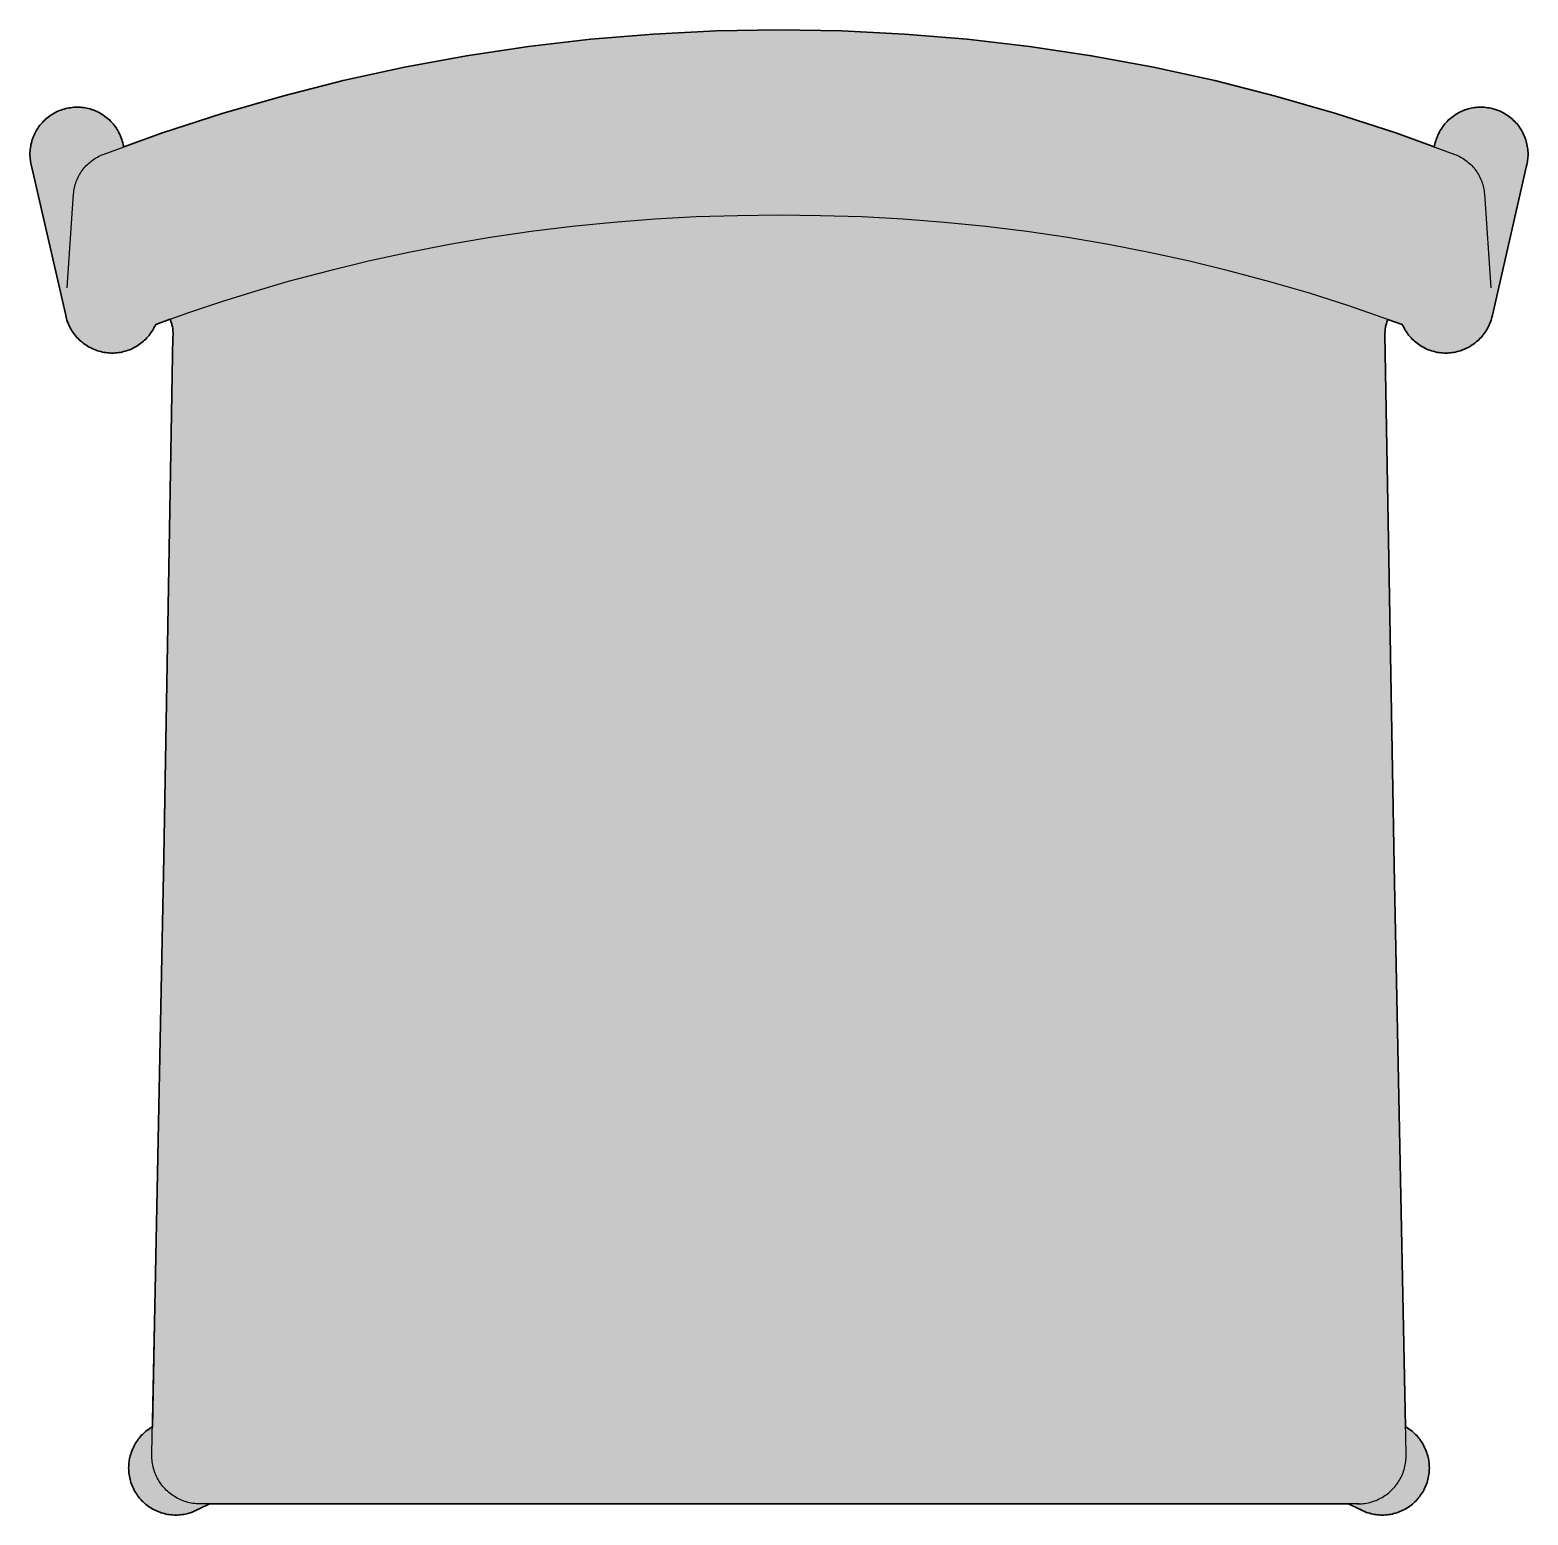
# Model space of a CAD drawing. Header units: millimetres. Extents: x 0 to 1796, y -893 to 789.
# Drawn here: x 168.5 to 645.5, y -893.4 to -420.4 of the extents above; entities that cross this region are included whole.
import ezdxf

# ---------------------------------------------------------------- set-up
doc = ezdxf.new("R2010")
doc.units = ezdxf.units.MM
doc.layers.add('Blocks', color=7, linetype='Continuous')
doc.layers.add('Blocks$Fill', color=7, linetype='Continuous', true_color=0xffffff)
doc.layers.add('Blocks$Inner', color=7, linetype='Continuous', lineweight=25, true_color=0x007f00)
doc.layers.add('Blocks$Outline', color=7, linetype='Continuous', lineweight=35, true_color=0xff3f3f)

# ---------------------------------------------------------------- blocks, each defined once
blk = doc.blocks.new('Type Chair Top')
at = {"layer": 'Blocks$Fill'}
blk.add_hatch(color=256, dxfattribs=at).paths.add_polyline_path([(1.99, 171.17), (-2.59, 169.54), (-2.8, 169.07), (-3.03, 168.61), (-3.27, 168.15), (-3.53, 167.71), (-3.81, 167.27), (-4.09, 166.85), (-4.4, 166.43), (-4.71, 166.02), (-5.05, 165.63), (-5.39, 165.25), (-5.75, 164.87), (-6.11, 164.52), (-6.5, 164.17), (-6.89, 163.84), (-7.29, 163.52), (-7.71, 163.21), (-8.13, 162.92), (-8.57, 162.64), (-9.01, 162.38), (-9.46, 162.13), (-9.92, 161.9), (-10.39, 161.69), (-10.86, 161.49), (-11.35, 161.31), (-11.83, 161.14), (-12.33, 160.99), (-12.82, 160.86), (-13.33, 160.74), (-13.83, 160.64), (-14.34, 160.56), (-14.85, 160.5), (-15.36, 160.45), (-15.88, 160.42), (-16.39, 160.41), (-16.92, 160.42), (-17.45, 160.45), (-17.98, 160.49), (-18.5, 160.56), (-19.02, 160.64), (-19.54, 160.74), (-20.06, 160.86), (-20.57, 161), (-21.07, 161.15), (-21.57, 161.32), (-22.07, 161.51), (-22.55, 161.71), (-23.03, 161.94), (-23.5, 162.18), (-23.97, 162.43), (-24.42, 162.7), (-24.86, 162.99), (-25.3, 163.29), (-25.72, 163.61), (-26.13, 163.94), (-26.53, 164.29), (-26.92, 164.64), (-27.29, 165.02), (-27.66, 165.4), (-28, 165.8), (-28.34, 166.21), (-28.66, 166.63), (-28.96, 167.06), (-29.25, 167.5), (-29.53, 167.96), (-29.78, 168.42), (-30.03, 168.89), (-30.25, 169.36), (-30.46, 169.85), (-30.65, 170.34), (-30.83, 170.84), (-30.98, 171.35), (-31.12, 171.86), (-31.24, 172.37), (-41.99, 219.49), (-42.12, 219.95), (-42.24, 220.41), (-42.34, 220.88), (-42.42, 221.35), (-42.49, 221.82), (-42.55, 222.3), (-42.58, 222.78), (-42.61, 223.25), (-42.62, 223.73), (-42.62, 223.73), (-42.61, 224.26), (-42.58, 224.78), (-42.53, 225.3), (-42.47, 225.82), (-42.39, 226.34), (-42.29, 226.85), (-42.17, 227.36), (-42.03, 227.86), (-41.88, 228.36), (-41.71, 228.86), (-41.52, 229.35), (-41.31, 229.83), (-41.09, 230.3), (-40.85, 230.77), (-40.6, 231.23), (-40.33, 231.67), (-40.05, 232.11), (-39.75, 232.54), (-39.43, 232.96), (-39.1, 233.37), (-38.76, 233.76), (-38.4, 234.14), (-38.03, 234.51), (-37.65, 234.87), (-37.25, 235.21), (-36.85, 235.54), (-36.43, 235.86), (-36, 236.16), (-35.56, 236.44), (-35.11, 236.71), (-34.65, 236.96), (-34.19, 237.2), (-33.71, 237.42), (-33.23, 237.63), (-32.74, 237.81), (-32.25, 237.98), (-31.75, 238.14), (-31.24, 238.27), (-30.73, 238.39), (-30.22, 238.49), (-29.7, 238.57), (-29.18, 238.64), (-28.66, 238.68), (-28.14, 238.71), (-27.62, 238.72), (-27.1, 238.71), (-26.58, 238.68), (-26.06, 238.64), (-25.54, 238.58), (-25.02, 238.5), (-24.51, 238.4), (-24.01, 238.28), (-23.5, 238.15), (-23, 238), (-22.51, 237.83), (-22.02, 237.64), (-21.54, 237.44), (-21.07, 237.22), (-20.61, 236.99), (-20.15, 236.74), (-19.7, 236.47), (-19.27, 236.19), (-18.84, 235.89), (-18.42, 235.58), (-18.02, 235.25), (-17.62, 234.91), (-17.24, 234.56), (-16.87, 234.19), (-16.51, 233.81), (-16.17, 233.42), (-15.84, 233.02), (-15.52, 232.61), (-15.22, 232.18), (-14.94, 231.75), (-14.67, 231.3), (-14.41, 230.85), (-14.17, 230.38), (-13.95, 229.91), (-13.74, 229.43), (-13.55, 228.95), (-13.38, 228.46), (-13.23, 227.96), (-13.06, 227.39), (-12.91, 226.78), (-12.73, 226.06), (18.54, 236.7), (37.75, 242.26), (57.13, 247.18), (76.66, 251.45), (96.33, 255.08), (116.11, 258.05), (135.97, 260.36), (155.9, 262.01), (175.87, 262.99), (195.86, 263.32), (215.86, 262.99), (235.83, 262.01), (255.76, 260.36), (275.62, 258.05), (295.39, 255.08), (315.06, 251.45), (334.59, 247.18), (353.98, 242.26), (373.18, 236.7), (392.2, 230.51), (404.48, 226.05), (404.81, 227.46), (404.81, 227.46), (404.95, 227.96), (405.11, 228.46), (405.28, 228.95), (405.47, 229.43), (405.67, 229.91), (405.9, 230.38), (406.14, 230.85), (406.39, 231.3), (406.66, 231.75), (406.95, 232.18), (407.25, 232.61), (407.56, 233.02), (407.89, 233.42), (408.24, 233.81), (408.59, 234.19), (408.96, 234.56), (409.35, 234.91), (409.74, 235.25), (410.15, 235.58), (410.56, 235.89), (410.99, 236.19), (411.43, 236.47), (411.88, 236.74), (412.33, 236.99), (412.8, 237.22), (413.27, 237.44), (413.75, 237.64), (414.24, 237.83), (414.73, 238), (415.23, 238.15), (415.73, 238.28), (416.24, 238.4), (416.75, 238.5), (417.26, 238.58), (417.78, 238.64), (418.3, 238.68), (418.82, 238.71), (419.34, 238.72), (419.86, 238.71), (420.39, 238.68), (420.91, 238.64), (421.43, 238.57), (421.94, 238.49), (422.46, 238.39), (422.97, 238.27), (423.47, 238.14), (423.97, 237.98), (424.47, 237.81), (424.96, 237.63), (425.44, 237.42), (425.91, 237.2), (426.38, 236.96), (426.84, 236.71), (427.28, 236.44), (427.72, 236.16), (428.15, 235.86), (428.57, 235.54), (428.98, 235.21), (429.37, 234.87), (429.75, 234.51), (430.12, 234.14), (430.48, 233.76), (430.83, 233.37), (431.15, 232.96), (431.47, 232.54), (431.77, 232.11), (432.06, 231.67), (432.33, 231.23), (432.58, 230.77), (432.82, 230.3), (433.04, 229.83), (433.24, 229.35), (433.43, 228.86), (433.6, 228.36), (433.76, 227.86), (433.89, 227.36), (434.01, 226.85), (434.11, 226.34), (434.19, 225.82), (434.26, 225.3), (434.3, 224.78), (434.33, 224.26), (434.34, 223.73), (434.34, 223.73), (434.33, 223.25), (434.31, 222.78), (434.27, 222.3), (434.22, 221.82), (434.15, 221.35), (434.06, 220.88), (433.96, 220.41), (433.88, 220.08), (422.85, 171.86), (422.71, 171.35), (422.55, 170.84), (422.38, 170.34), (422.18, 169.85), (421.98, 169.36), (421.75, 168.89), (421.51, 168.42), (421.25, 167.96), (420.98, 167.5), (420.69, 167.06), (420.38, 166.63), (420.06, 166.21), (419.73, 165.8), (419.38, 165.4), (419.02, 165.02), (418.64, 164.64), (418.26, 164.29), (417.86, 163.94), (417.44, 163.61), (417.02, 163.29), (416.59, 162.99), (416.14, 162.7), (415.69, 162.43), (415.23, 162.18), (414.76, 161.94), (414.28, 161.71), (413.79, 161.51), (413.3, 161.32), (412.8, 161.15), (412.29, 161), (411.78, 160.86), (411.27, 160.74), (410.75, 160.64), (410.22, 160.56), (409.7, 160.49), (409.17, 160.45), (408.65, 160.42), (408.12, 160.41), (407.6, 160.42), (407.09, 160.45), (406.58, 160.5), (406.06, 160.56), (405.56, 160.64), (405.05, 160.74), (404.55, 160.86), (404.05, 160.99), (403.56, 161.14), (403.07, 161.31), (402.59, 161.49), (402.11, 161.69), (401.65, 161.9), (401.19, 162.13), (400.73, 162.38), (400.29, 162.64), (399.86, 162.92), (399.43, 163.21), (399.02, 163.52), (398.61, 163.84), (398.22, 164.17), (397.84, 164.51), (397.47, 164.87), (397.11, 165.25), (396.77, 165.63), (396.44, 166.02), (396.12, 166.43), (395.82, 166.85), (395.53, 167.27), (395.26, 167.71), (395, 168.15), (394.75, 168.61), (394.53, 169.07), (394.31, 169.54), (389.73, 171.14), (389.48, 170.54), (389.36, 170.21), (389.26, 169.87), (389.16, 169.53), (389.08, 169.19), (389, 168.85), (388.94, 168.5), (388.89, 168.16), (388.85, 167.81), (388.8, 166.23), (390.17, 88.77), (395.35, -181.58), (395.78, -181.84), (396.21, -182.11), (396.62, -182.4), (397.03, -182.7), (397.42, -183.02), (397.81, -183.34), (398.18, -183.68), (398.54, -184.04), (398.89, -184.4), (399.22, -184.78), (399.55, -185.17), (399.86, -185.56), (400.15, -185.97), (400.44, -186.39), (400.71, -186.82), (400.96, -187.25), (401.2, -187.7), (401.42, -188.15), (401.63, -188.61), (401.83, -189.07), (401.93, -189.36), (402.25, -190.3), (402.39, -190.78), (402.51, -191.26), (402.62, -191.74), (402.71, -192.23), (402.78, -192.72), (402.84, -193.21), (402.88, -193.71), (402.91, -194.2), (402.92, -194.7), (402.91, -195.22), (402.88, -195.75), (402.84, -196.27), (402.77, -196.79), (402.69, -197.3), (402.59, -197.82), (402.47, -198.33), (402.34, -198.83), (402.18, -199.33), (402.01, -199.83), (401.83, -200.32), (401.62, -200.8), (401.4, -201.27), (401.16, -201.74), (400.91, -202.2), (400.64, -202.65), (400.35, -203.09), (400.05, -203.52), (399.74, -203.93), (399.41, -204.34), (399.06, -204.74), (398.71, -205.12), (398.34, -205.49), (397.95, -205.85), (397.56, -206.19), (397.15, -206.52), (396.73, -206.83), (396.31, -207.13), (395.87, -207.42), (395.42, -207.69), (394.96, -207.94), (394.49, -208.18), (394.02, -208.4), (393.54, -208.6), (393.05, -208.79), (392.55, -208.96), (392.05, -209.12), (391.55, -209.25), (391.04, -209.37), (390.52, -209.47), (390, -209.55), (389.48, -209.61), (388.96, -209.66), (388.44, -209.69), (387.92, -209.7), (387.92, -209.7), (387.41, -209.69), (386.91, -209.66), (386.4, -209.61), (385.9, -209.55), (385.4, -209.48), (384.91, -209.38), (384.42, -209.27), (383.93, -209.14), (383.44, -209), (382.96, -208.84), (382.49, -208.67), (382.02, -208.48), (381.56, -208.27), (381.11, -208.05), (380.66, -207.81), (380.22, -207.56), (377.2, -206.14), (14.53, -206.14), (11.5, -207.56), (10.62, -208.05), (10.16, -208.27), (9.7, -208.48), (9.23, -208.67), (8.76, -208.84), (8.28, -209), (7.8, -209.15), (7.31, -209.27), (6.81, -209.38), (6.32, -209.48), (5.82, -209.55), (5.32, -209.62), (4.82, -209.66), (4.31, -209.69), (3.81, -209.7), (3.81, -209.7), (3.28, -209.69), (2.76, -209.66), (2.24, -209.62), (1.72, -209.55), (1.2, -209.47), (0.69, -209.37), (0.18, -209.25), (-0.33, -209.12), (-0.83, -208.96), (-1.32, -208.79), (-1.81, -208.61), (-2.3, -208.4), (-2.77, -208.18), (-3.24, -207.94), (-3.69, -207.69), (-4.14, -207.42), (-4.58, -207.13), (-5.01, -206.83), (-5.43, -206.52), (-5.84, -206.19), (-6.23, -205.85), (-6.61, -205.49), (-6.99, -205.12), (-7.34, -204.74), (-7.69, -204.34), (-8.02, -203.93), (-8.33, -203.52), (-8.63, -203.09), (-8.92, -202.65), (-9.19, -202.2), (-9.44, -201.74), (-9.68, -201.28), (-9.9, -200.8), (-10.1, -200.32), (-10.29, -199.83), (-10.46, -199.34), (-10.62, -198.83), (-10.75, -198.33), (-10.87, -197.82), (-10.97, -197.31), (-11.05, -196.79), (-11.12, -196.27), (-11.16, -195.75), (-11.19, -195.22), (-11.2, -194.7), (-11.19, -194.2), (-11.16, -193.71), (-11.12, -193.21), (-11.06, -192.72), (-10.99, -192.23), (-10.9, -191.74), (-10.79, -191.26), (-10.67, -190.78), (-10.53, -190.3), (-10.37, -189.83), (-10.1, -189.08), (-9.96, -188.74), (-9.91, -188.61), (-9.7, -188.15), (-9.48, -187.7), (-9.24, -187.25), (-8.98, -186.82), (-8.71, -186.39), (-8.43, -185.97), (-8.13, -185.56), (-7.82, -185.17), (-7.5, -184.78), (-7.16, -184.4), (-6.82, -184.04), (-6.45, -183.68), (-6.08, -183.34), (-5.7, -183.02), (-5.3, -182.7), (-4.9, -182.4), (-4.48, -182.11), (-4.06, -181.84), (-3.62, -181.58), (2.94, 166.56), (2.93, 166.99), (2.91, 167.43), (2.87, 167.86), (2.82, 168.29), (2.75, 168.72), (2.68, 169.09), (2.59, 169.45), (2.5, 169.8), (2.39, 170.16), (2.26, 170.51), (2.13, 170.85)], flags=0)
at = {"layer": 'Blocks$Inner'}
for p, q in [((14.53, -206.14), (10.22, -208.16)), ((381.51, -208.16), (377.2, -206.14))]:
    blk.add_line(p, q, dxfattribs=at)
for points in [[(-30.73, 181.17), (-28.73, 211.08), (-28.69, 211.59), (-28.62, 212.09), (-28.54, 212.59), (-28.45, 213.08), (-28.33, 213.57), (-28.2, 214.06), (-28.05, 214.54), (-27.89, 215.02), (-27.71, 215.49), (-27.51, 215.95), (-27.29, 216.41), (-27.07, 216.86), (-26.82, 217.3), (-26.56, 217.73), (-26.29, 218.16), (-26, 218.57), (-25.7, 218.97), (-25.38, 219.36), (-25.05, 219.75), (-24.71, 220.12), (-24.35, 220.47), (-23.98, 220.82), (-23.6, 221.15), (-23.21, 221.47), (-22.81, 221.78), (-22.4, 222.07), (-21.98, 222.34), (-21.55, 222.61), (-21.11, 222.85), (-20.66, 223.08), (-20.2, 223.3), (-19.74, 223.5), (-19.27, 223.68), (-0.47, 230.51), (18.54, 236.7), (37.75, 242.26), (57.13, 247.18), (76.66, 251.45), (96.33, 255.08), (116.11, 258.05), (135.97, 260.36), (155.9, 262.01), (175.87, 262.99), (195.86, 263.32), (215.86, 262.99), (235.83, 262.01), (255.76, 260.36), (275.62, 258.05), (295.39, 255.08), (315.06, 251.45), (334.59, 247.18), (353.98, 242.26), (373.18, 236.7), (392.2, 230.51), (410.99, 223.68), (411.46, 223.5), (411.93, 223.3), (412.38, 223.08), (412.83, 222.85), (413.27, 222.61), (413.7, 222.34), (414.12, 222.07), (414.54, 221.77), (414.94, 221.47), (415.33, 221.15), (415.71, 220.82), (416.08, 220.47), (416.43, 220.12), (416.77, 219.75), (417.1, 219.36), (417.42, 218.97), (417.72, 218.57), (418.01, 218.15), (418.29, 217.73), (418.55, 217.3), (418.79, 216.86), (419.02, 216.41), (419.23, 215.95), (419.43, 215.49), (419.61, 215.02), (419.78, 214.54), (419.93, 214.06), (420.06, 213.57), (420.17, 213.08), (420.27, 212.58), (420.35, 212.08), (420.41, 211.58), (420.46, 211.08), (422.46, 181.17)], [(404.48, 226.05), (404.81, 227.46), (404.81, 227.46), (404.95, 227.96), (405.11, 228.46), (405.28, 228.95), (405.47, 229.43), (405.67, 229.91), (405.9, 230.38), (406.14, 230.85), (406.39, 231.3), (406.66, 231.75), (406.95, 232.18), (407.25, 232.61), (407.56, 233.02), (407.89, 233.42), (408.24, 233.81), (408.59, 234.19), (408.96, 234.56), (409.35, 234.91), (409.74, 235.25), (410.15, 235.58), (410.56, 235.89), (410.99, 236.19), (411.43, 236.47), (411.88, 236.74), (412.33, 236.99), (412.8, 237.22), (413.27, 237.44), (413.75, 237.64), (414.24, 237.83), (414.73, 238), (415.23, 238.15), (415.73, 238.28), (416.24, 238.4), (416.75, 238.5), (417.26, 238.58), (417.78, 238.64), (418.3, 238.68), (418.82, 238.71), (419.34, 238.72), (419.86, 238.71), (420.39, 238.68), (420.91, 238.64), (421.43, 238.57), (421.94, 238.49), (422.46, 238.39), (422.97, 238.27), (423.47, 238.14), (423.97, 237.98), (424.47, 237.81), (424.96, 237.63), (425.44, 237.42), (425.91, 237.2), (426.38, 236.96), (426.84, 236.71), (427.28, 236.44), (427.72, 236.16), (428.15, 235.86), (428.57, 235.54), (428.98, 235.21), (429.37, 234.87), (429.75, 234.51), (430.12, 234.14), (430.48, 233.76), (430.83, 233.37), (431.15, 232.96), (431.47, 232.54), (431.77, 232.11), (432.06, 231.67), (432.33, 231.23), (432.58, 230.77), (432.82, 230.3), (433.04, 229.83), (433.24, 229.35), (433.43, 228.86), (433.6, 228.36), (433.76, 227.86), (433.89, 227.36), (434.01, 226.85), (434.11, 226.34), (434.19, 225.82), (434.26, 225.3), (434.3, 224.78), (434.33, 224.26), (434.34, 223.73), (434.34, 223.74), (434.34, 223.73), (434.34, 223.73), (434.33, 223.25), (434.31, 222.78), (434.27, 222.3), (434.22, 221.82), (434.15, 221.35), (434.06, 220.88), (433.96, 220.41), (433.88, 220.08), (422.99, 172.49), (422.85, 171.86), (422.71, 171.35), (422.55, 170.84), (422.38, 170.34), (422.18, 169.85), (421.98, 169.36), (421.75, 168.89), (421.51, 168.42), (421.25, 167.96), (420.98, 167.5), (420.69, 167.06), (420.38, 166.63), (420.06, 166.21), (419.73, 165.8), (419.38, 165.4), (419.02, 165.02), (418.64, 164.64), (418.26, 164.29), (417.86, 163.94), (417.44, 163.61), (417.02, 163.29), (416.59, 162.99), (416.14, 162.7), (415.69, 162.43), (415.23, 162.18), (414.76, 161.94), (414.28, 161.71), (413.79, 161.51), (413.3, 161.32), (412.8, 161.15), (412.29, 161), (411.78, 160.86), (411.27, 160.74), (410.75, 160.64), (410.22, 160.56), (409.7, 160.49), (409.17, 160.45), (408.65, 160.42), (408.12, 160.41), (407.6, 160.42), (407.09, 160.45), (406.58, 160.5), (406.06, 160.56), (405.56, 160.64), (405.05, 160.74), (404.55, 160.86), (404.05, 160.99), (403.56, 161.14), (403.07, 161.31), (402.59, 161.49), (402.11, 161.69), (401.65, 161.9), (401.19, 162.13), (400.73, 162.38), (400.29, 162.64), (399.86, 162.92), (399.43, 163.21), (399.02, 163.52), (398.61, 163.84), (398.22, 164.17), (397.84, 164.51), (397.47, 164.87), (397.11, 165.25), (396.77, 165.63), (396.44, 166.02), (396.12, 166.43), (395.82, 166.85), (395.53, 167.27), (395.26, 167.71), (395, 168.15), (394.75, 168.61), (394.53, 169.07), (394.31, 169.54), (377.25, 175.48), (364.72, 179.46), (352.1, 183.14), (339.39, 186.54), (326.6, 189.65), (313.73, 192.46), (300.8, 194.97), (287.81, 197.19), (274.77, 199.1), (261.69, 200.72), (248.57, 202.03), (235.42, 203.05), (222.25, 203.76), (209.07, 204.17), (195.87, 204.28), (182.67, 204.17), (169.48, 203.76), (156.31, 203.05), (143.17, 202.03), (130.05, 200.72), (116.96, 199.1), (103.92, 197.19), (90.93, 194.97), (78, 192.46), (65.13, 189.65), (52.34, 186.54), (39.63, 183.15), (28.97, 180.05), (18.38, 176.75), (7.86, 173.25), (-2.59, 169.54), (-2.8, 169.07), (-3.03, 168.61), (-3.27, 168.15), (-3.53, 167.71), (-3.81, 167.27), (-4.09, 166.85), (-4.4, 166.43), (-4.71, 166.02), (-5.05, 165.63), (-5.39, 165.25), (-5.75, 164.87), (-6.11, 164.52), (-6.5, 164.17), (-6.89, 163.84), (-7.29, 163.52), (-7.71, 163.21), (-8.13, 162.92), (-8.57, 162.64), (-9.01, 162.38), (-9.46, 162.13), (-9.92, 161.9), (-10.39, 161.69), (-10.86, 161.49), (-11.35, 161.31), (-11.83, 161.14), (-12.33, 160.99), (-12.82, 160.86), (-13.33, 160.74), (-13.83, 160.64), (-14.34, 160.56), (-14.85, 160.5), (-15.36, 160.45), (-15.88, 160.42), (-16.39, 160.41), (-16.92, 160.42), (-17.45, 160.45), (-17.98, 160.49), (-18.5, 160.56), (-19.02, 160.64), (-19.54, 160.74), (-20.06, 160.86), (-20.57, 161), (-21.07, 161.15), (-21.57, 161.32), (-22.07, 161.51), (-22.55, 161.71), (-23.03, 161.94), (-23.5, 162.18), (-23.97, 162.43), (-24.42, 162.7), (-24.86, 162.99), (-25.3, 163.29), (-25.72, 163.61), (-26.13, 163.94), (-26.53, 164.29), (-26.92, 164.64), (-27.29, 165.02), (-27.66, 165.4), (-28, 165.8), (-28.34, 166.21), (-28.66, 166.63), (-28.96, 167.06), (-29.25, 167.5), (-29.53, 167.96), (-29.78, 168.42), (-30.03, 168.89), (-30.25, 169.36), (-30.46, 169.85), (-30.65, 170.34), (-30.83, 170.84), (-30.98, 171.35), (-31.12, 171.86), (-31.24, 172.37), (-31.35, 172.89), (-41.99, 219.49), (-42.12, 219.95), (-42.24, 220.41), (-42.34, 220.88), (-42.42, 221.35), (-42.49, 221.82), (-42.55, 222.3), (-42.58, 222.78), (-42.61, 223.25), (-42.62, 223.73), (-42.62, 223.73), (-42.61, 224.26), (-42.58, 224.78), (-42.53, 225.3), (-42.47, 225.82), (-42.39, 226.34), (-42.29, 226.85), (-42.17, 227.36), (-42.03, 227.86), (-41.88, 228.36), (-41.71, 228.86), (-41.52, 229.35), (-41.31, 229.83), (-41.09, 230.3), (-40.85, 230.77), (-40.6, 231.23), (-40.33, 231.67), (-40.05, 232.11), (-39.75, 232.54), (-39.43, 232.96), (-39.1, 233.37), (-38.76, 233.76), (-38.4, 234.14), (-38.03, 234.51), (-37.65, 234.87), (-37.25, 235.21), (-36.85, 235.54), (-36.43, 235.86), (-36, 236.16), (-35.56, 236.44), (-35.11, 236.71), (-34.65, 236.96), (-34.19, 237.2), (-33.71, 237.42), (-33.23, 237.63), (-32.74, 237.81), (-32.25, 237.98), (-31.75, 238.14), (-31.24, 238.27), (-30.73, 238.39), (-30.22, 238.49), (-29.7, 238.57), (-29.18, 238.64), (-28.66, 238.68), (-28.14, 238.71), (-27.62, 238.72), (-27.1, 238.71), (-26.58, 238.68), (-26.06, 238.64), (-25.54, 238.58), (-25.02, 238.5), (-24.51, 238.4), (-24.01, 238.28), (-23.5, 238.15), (-23, 238), (-22.51, 237.83), (-22.02, 237.64), (-21.54, 237.44), (-21.07, 237.22), (-20.61, 236.99), (-20.15, 236.74), (-19.7, 236.47), (-19.27, 236.19), (-18.84, 235.89), (-18.42, 235.58), (-18.02, 235.25), (-17.62, 234.91), (-17.24, 234.56), (-16.87, 234.19), (-16.51, 233.81), (-16.17, 233.42), (-15.84, 233.02), (-15.52, 232.61), (-15.22, 232.18), (-14.94, 231.75), (-14.67, 231.3), (-14.41, 230.85), (-14.17, 230.38), (-13.95, 229.91), (-13.74, 229.43), (-13.55, 228.95), (-13.38, 228.46), (-13.23, 227.96), (-13.06, 227.39), (-12.91, 226.78), (-12.73, 226.06)], [(380.54, -206.14), (11.93, -206.14), (11.39, -206.15), (10.86, -206.13), (10.32, -206.1), (9.79, -206.04), (9.26, -205.97), (8.73, -205.88), (8.21, -205.78), (7.69, -205.65), (7.17, -205.51), (6.66, -205.34), (6.16, -205.17), (5.66, -204.97), (5.17, -204.75), (4.68, -204.52), (4.21, -204.27), (3.74, -204.01), (3.29, -203.73), (2.84, -203.43), (2.41, -203.12), (1.98, -202.8), (1.57, -202.46), (1.17, -202.1), (0.78, -201.73), (0.4, -201.35), (0.04, -200.95), (-0.3, -200.55), (-0.64, -200.13), (-0.96, -199.7), (-1.26, -199.25), (-1.55, -198.8), (-1.82, -198.34), (-2.07, -197.87), (-2.31, -197.39), (-2.53, -196.9), (-2.74, -196.41), (-2.93, -195.91), (-3.1, -195.4), (-3.25, -194.89), (-3.38, -194.37), (-3.5, -193.84), (-3.6, -193.32), (-3.68, -192.79), (-3.74, -192.26), (-3.78, -191.72), (-3.8, -191.19), (-3.81, -190.65), (-3.79, -190.12), (-2.87, -143.31), (0, 0), (2.92, 165.69), (2.94, 166.12), (2.94, 166.56), (2.93, 166.99), (2.91, 167.43), (2.87, 167.86), (2.82, 168.29), (2.75, 168.72), (2.68, 169.09), (2.59, 169.45), (2.5, 169.8), (2.39, 170.16), (2.26, 170.51), (2.13, 170.85), (1.98, 171.19)], [(395.53, -191.26), (395.54, -191.11), (395.52, -190.32), (391.77, -2.92), (390.17, 88.77), (388.8, 166.23), (388.85, 167.81), (388.89, 168.16), (388.94, 168.5), (389, 168.85), (389.08, 169.19), (389.16, 169.53), (389.26, 169.87), (389.36, 170.21), (389.48, 170.54), (389.61, 170.86), (389.75, 171.19)], [(-9.96, -188.74), (-10.1, -189.08), (-9.91, -188.61), (-9.7, -188.15), (-9.48, -187.7), (-9.24, -187.25), (-8.98, -186.82), (-8.71, -186.39), (-8.43, -185.97), (-8.13, -185.56), (-7.82, -185.17), (-7.5, -184.78), (-7.16, -184.4), (-6.82, -184.04), (-6.45, -183.68), (-6.08, -183.34), (-5.7, -183.02), (-5.3, -182.7), (-4.9, -182.4), (-4.48, -182.11), (-4.06, -181.84), (-3.62, -181.58)], [(380.22, -207.56), (380.66, -207.81), (381.11, -208.05), (381.56, -208.27), (382.02, -208.48), (382.49, -208.67), (382.96, -208.84), (383.44, -209), (383.93, -209.14), (384.42, -209.27), (384.91, -209.38), (385.4, -209.48), (385.9, -209.55), (386.4, -209.61), (386.91, -209.66), (387.41, -209.69), (387.92, -209.7), (387.92, -209.7), (388.44, -209.69), (388.96, -209.66), (389.48, -209.61), (390, -209.55), (390.52, -209.47), (391.04, -209.37), (391.55, -209.25), (392.05, -209.12), (392.55, -208.96), (393.05, -208.79), (393.54, -208.6), (394.02, -208.4), (394.49, -208.18), (394.96, -207.94), (395.42, -207.69), (395.87, -207.42), (396.31, -207.13), (396.73, -206.83), (397.15, -206.52), (397.56, -206.19), (397.95, -205.85), (398.34, -205.49), (398.71, -205.12), (399.06, -204.74), (399.41, -204.34), (399.74, -203.93), (400.05, -203.52), (400.35, -203.09), (400.64, -202.65), (400.91, -202.2), (401.16, -201.74), (401.4, -201.27), (401.62, -200.8), (401.83, -200.32), (402.01, -199.83), (402.18, -199.33), (402.34, -198.83), (402.47, -198.33), (402.59, -197.82), (402.69, -197.3), (402.77, -196.79), (402.84, -196.27), (402.88, -195.75), (402.91, -195.22), (402.92, -194.7), (402.91, -194.2), (402.88, -193.71), (402.84, -193.21), (402.78, -192.72), (402.71, -192.23), (402.62, -191.74), (402.51, -191.26), (402.39, -190.78), (402.25, -190.3), (402.1, -189.83), (401.93, -189.36), (401.83, -189.07), (401.63, -188.61), (401.42, -188.15), (401.2, -187.7), (400.96, -187.25), (400.71, -186.82), (400.44, -186.39), (400.15, -185.97), (399.86, -185.56), (399.55, -185.17), (399.22, -184.78), (398.89, -184.4), (398.54, -184.04), (398.18, -183.68), (397.81, -183.34), (397.42, -183.02), (397.03, -182.7), (396.62, -182.4), (396.21, -182.11), (395.78, -181.84), (395.35, -181.58)], [(11.5, -207.56), (11.06, -207.81), (10.62, -208.05), (10.16, -208.27), (9.7, -208.48), (9.23, -208.67), (8.76, -208.84), (8.28, -209), (7.8, -209.15), (7.31, -209.27), (6.81, -209.38), (6.32, -209.48), (5.82, -209.55), (5.32, -209.62), (4.82, -209.66), (4.31, -209.69), (3.81, -209.7), (3.81, -209.7), (3.28, -209.69), (2.76, -209.66), (2.24, -209.62), (1.72, -209.55), (1.2, -209.47), (0.69, -209.37), (0.18, -209.25), (-0.33, -209.12), (-0.83, -208.96), (-1.32, -208.79), (-1.81, -208.61), (-2.3, -208.4), (-2.77, -208.18), (-3.24, -207.94), (-3.69, -207.69), (-4.14, -207.42), (-4.58, -207.13), (-5.01, -206.83), (-5.43, -206.52), (-5.84, -206.19), (-6.23, -205.85), (-6.61, -205.49), (-6.99, -205.12), (-7.34, -204.74), (-7.69, -204.34), (-8.02, -203.93), (-8.33, -203.52), (-8.63, -203.09), (-8.92, -202.65), (-9.19, -202.2), (-9.44, -201.74), (-9.68, -201.28), (-9.9, -200.8), (-10.1, -200.32), (-10.29, -199.83), (-10.46, -199.34), (-10.62, -198.83), (-10.75, -198.33), (-10.87, -197.82), (-10.97, -197.31), (-11.05, -196.79), (-11.12, -196.27), (-11.16, -195.75), (-11.19, -195.22), (-11.2, -194.7), (-11.19, -194.2), (-11.16, -193.71), (-11.12, -193.21), (-11.06, -192.72), (-10.99, -192.23), (-10.9, -191.74), (-10.79, -191.26), (-10.67, -190.78), (-10.53, -190.3), (-10.37, -189.83), (-10.2, -189.37), (-10.1, -189.08)], [(379.8, -206.14), (380.32, -206.15), (380.85, -206.13), (381.38, -206.1), (381.9, -206.05), (382.42, -205.98), (382.94, -205.89), (383.46, -205.79), (383.97, -205.67), (384.48, -205.53), (384.98, -205.37), (385.48, -205.2), (385.97, -205.01), (386.46, -204.8), (386.93, -204.58), (387.4, -204.34), (387.86, -204.08), (388.31, -203.81), (388.75, -203.52), (389.19, -203.22), (389.61, -202.9), (390.02, -202.57), (390.42, -202.23), (390.8, -201.87), (391.18, -201.5), (391.54, -201.12), (391.89, -200.72), (392.22, -200.31), (392.54, -199.89), (392.84, -199.47), (393.13, -199.03), (393.41, -198.58), (393.67, -198.12), (393.91, -197.65), (394.14, -197.18), (394.35, -196.69), (394.55, -196.2), (394.72, -195.71), (394.88, -195.21), (395.03, -194.7), (395.15, -194.19), (395.26, -193.67), (395.35, -193.15), (395.42, -192.63), (395.48, -192.11), (395.51, -191.58), (395.53, -191.05), (395.53, -190.53), (395.52, -190)]]:
    blk.add_lwpolyline(points, dxfattribs=at)
at = {"layer": 'Blocks$Outline'}
for points in [[(-12.73, 226.06), (-0.47, 230.51), (18.54, 236.7), (37.75, 242.26), (57.13, 247.18), (76.66, 251.45), (96.33, 255.08), (116.11, 258.05), (135.97, 260.36), (155.9, 262.01), (175.87, 262.99), (195.86, 263.32), (215.86, 262.99), (235.83, 262.01), (255.76, 260.36), (275.62, 258.05), (295.39, 255.08), (315.06, 251.45), (334.59, 247.18), (353.98, 242.26), (373.18, 236.7), (392.2, 230.51), (404.48, 226.05)], [(1.99, 171.17), (-2.59, 169.54), (-2.8, 169.07), (-3.03, 168.61), (-3.27, 168.15), (-3.53, 167.71), (-3.81, 167.27), (-4.09, 166.85), (-4.4, 166.43), (-4.71, 166.02), (-5.05, 165.63), (-5.39, 165.25), (-5.75, 164.87), (-6.11, 164.52), (-6.5, 164.17), (-6.89, 163.84), (-7.29, 163.52), (-7.71, 163.21), (-8.13, 162.92), (-8.57, 162.64), (-9.01, 162.38), (-9.46, 162.13), (-9.92, 161.9), (-10.39, 161.69), (-10.86, 161.49), (-11.35, 161.31), (-11.83, 161.14), (-12.33, 160.99), (-12.82, 160.86), (-13.33, 160.74), (-13.83, 160.64), (-14.34, 160.56), (-14.85, 160.5), (-15.36, 160.45), (-15.88, 160.42), (-16.39, 160.41), (-16.92, 160.42), (-17.45, 160.45), (-17.98, 160.49), (-18.5, 160.56), (-19.02, 160.64), (-19.54, 160.74), (-20.06, 160.86), (-20.57, 161), (-21.07, 161.15), (-21.57, 161.32), (-22.07, 161.51), (-22.55, 161.71), (-23.03, 161.94), (-23.5, 162.18), (-23.97, 162.43), (-24.42, 162.7), (-24.86, 162.99), (-25.3, 163.29), (-25.72, 163.61), (-26.13, 163.94), (-26.53, 164.29), (-26.92, 164.64), (-27.29, 165.02), (-27.66, 165.4), (-28, 165.8), (-28.34, 166.21), (-28.66, 166.63), (-28.96, 167.06), (-29.25, 167.5), (-29.53, 167.96), (-29.78, 168.42), (-30.03, 168.89), (-30.25, 169.36), (-30.46, 169.85), (-30.65, 170.34), (-30.83, 170.84), (-30.98, 171.35), (-31.12, 171.86), (-31.24, 172.37), (-31.35, 172.89), (-41.99, 219.49), (-42.12, 219.95), (-42.24, 220.41), (-42.34, 220.88), (-42.42, 221.35), (-42.49, 221.82), (-42.55, 222.3), (-42.58, 222.78), (-42.61, 223.25), (-42.62, 223.73), (-42.62, 223.73), (-42.61, 224.26), (-42.58, 224.78), (-42.53, 225.3), (-42.47, 225.82), (-42.39, 226.34), (-42.29, 226.85), (-42.17, 227.36), (-42.03, 227.86), (-41.88, 228.36), (-41.71, 228.86), (-41.52, 229.35), (-41.31, 229.83), (-41.09, 230.3), (-40.85, 230.77), (-40.6, 231.23), (-40.33, 231.67), (-40.05, 232.11), (-39.75, 232.54), (-39.43, 232.96), (-39.1, 233.37), (-38.76, 233.76), (-38.4, 234.14), (-38.03, 234.51), (-37.65, 234.87), (-37.25, 235.21), (-36.85, 235.54), (-36.43, 235.86), (-36, 236.16), (-35.56, 236.44), (-35.11, 236.71), (-34.65, 236.96), (-34.19, 237.2), (-33.71, 237.42), (-33.23, 237.63), (-32.74, 237.81), (-32.25, 237.98), (-31.75, 238.14), (-31.24, 238.27), (-30.73, 238.39), (-30.22, 238.49), (-29.7, 238.57), (-29.18, 238.64), (-28.66, 238.68), (-28.14, 238.71), (-27.62, 238.72), (-27.1, 238.71), (-26.58, 238.68), (-26.06, 238.64), (-25.54, 238.58), (-25.02, 238.5), (-24.51, 238.4), (-24.01, 238.28), (-23.5, 238.15), (-23, 238), (-22.51, 237.83), (-22.02, 237.64), (-21.54, 237.44), (-21.07, 237.22), (-20.61, 236.99), (-20.15, 236.74), (-19.7, 236.47), (-19.27, 236.19), (-18.84, 235.89), (-18.42, 235.58), (-18.02, 235.25), (-17.62, 234.91), (-17.24, 234.56), (-16.87, 234.19), (-16.51, 233.81), (-16.17, 233.42), (-15.84, 233.02), (-15.52, 232.61), (-15.22, 232.18), (-14.94, 231.75), (-14.67, 231.3), (-14.41, 230.85), (-14.17, 230.38), (-13.95, 229.91), (-13.74, 229.43), (-13.55, 228.95), (-13.38, 228.46), (-13.23, 227.96), (-13.06, 227.39), (-12.91, 226.78), (-12.73, 226.06)], [(404.48, 226.05), (404.81, 227.46), (404.81, 227.46), (404.95, 227.96), (405.11, 228.46), (405.28, 228.95), (405.47, 229.43), (405.67, 229.91), (405.9, 230.38), (406.14, 230.85), (406.39, 231.3), (406.66, 231.75), (406.95, 232.18), (407.25, 232.61), (407.56, 233.02), (407.89, 233.42), (408.24, 233.81), (408.59, 234.19), (408.96, 234.56), (409.35, 234.91), (409.74, 235.25), (410.15, 235.58), (410.56, 235.89), (410.99, 236.19), (411.43, 236.47), (411.88, 236.74), (412.33, 236.99), (412.8, 237.22), (413.27, 237.44), (413.75, 237.64), (414.24, 237.83), (414.73, 238), (415.23, 238.15), (415.73, 238.28), (416.24, 238.4), (416.75, 238.5), (417.26, 238.58), (417.78, 238.64), (418.3, 238.68), (418.82, 238.71), (419.34, 238.72), (419.86, 238.71), (420.39, 238.68), (420.91, 238.64), (421.43, 238.57), (421.94, 238.49), (422.46, 238.39), (422.97, 238.27), (423.47, 238.14), (423.97, 237.98), (424.47, 237.81), (424.96, 237.63), (425.44, 237.42), (425.91, 237.2), (426.38, 236.96), (426.84, 236.71), (427.28, 236.44), (427.72, 236.16), (428.15, 235.86), (428.57, 235.54), (428.98, 235.21), (429.37, 234.87), (429.75, 234.51), (430.12, 234.14), (430.48, 233.76), (430.83, 233.37), (431.15, 232.96), (431.47, 232.54), (431.77, 232.11), (432.06, 231.67), (432.33, 231.23), (432.58, 230.77), (432.82, 230.3), (433.04, 229.83), (433.24, 229.35), (433.43, 228.86), (433.6, 228.36), (433.76, 227.86), (433.89, 227.36), (434.01, 226.85), (434.11, 226.34), (434.19, 225.82), (434.26, 225.3), (434.3, 224.78), (434.33, 224.26), (434.34, 223.73)], [(434.34, 223.73), (434.34, 223.73), (434.33, 223.25), (434.31, 222.78), (434.27, 222.3), (434.22, 221.82), (434.15, 221.35), (434.06, 220.88), (433.96, 220.41), (433.88, 220.08), (422.99, 172.49), (422.85, 171.86), (422.71, 171.35), (422.55, 170.84), (422.38, 170.34), (422.18, 169.85), (421.98, 169.36), (421.75, 168.89), (421.51, 168.42), (421.25, 167.96), (420.98, 167.5), (420.69, 167.06), (420.38, 166.63), (420.06, 166.21), (419.73, 165.8), (419.38, 165.4), (419.02, 165.02), (418.64, 164.64), (418.26, 164.29), (417.86, 163.94), (417.44, 163.61), (417.02, 163.29), (416.59, 162.99), (416.14, 162.7), (415.69, 162.43), (415.23, 162.18), (414.76, 161.94), (414.28, 161.71), (413.79, 161.51), (413.3, 161.32), (412.8, 161.15), (412.29, 161), (411.78, 160.86), (411.27, 160.74), (410.75, 160.64), (410.22, 160.56), (409.7, 160.49), (409.17, 160.45), (408.65, 160.42), (408.12, 160.41), (407.6, 160.42), (407.09, 160.45), (406.58, 160.5), (406.06, 160.56), (405.56, 160.64), (405.05, 160.74), (404.55, 160.86), (404.05, 160.99), (403.56, 161.14), (403.07, 161.31), (402.59, 161.49), (402.11, 161.69), (401.65, 161.9), (401.19, 162.13), (400.73, 162.38), (400.29, 162.64), (399.86, 162.92), (399.43, 163.21), (399.02, 163.52), (398.61, 163.84), (398.22, 164.17), (397.84, 164.51), (397.47, 164.87), (397.11, 165.25), (396.77, 165.63), (396.44, 166.02), (396.12, 166.43), (395.82, 166.85), (395.53, 167.27), (395.26, 167.71), (395, 168.15), (394.75, 168.61), (394.53, 169.07), (394.31, 169.54), (389.73, 171.14)], [(-3.62, -181.58), (-2.87, -143.31), (0, 0), (2.92, 165.69), (2.94, 166.12), (2.94, 166.56), (2.93, 166.99), (2.91, 167.43), (2.87, 167.86), (2.82, 168.29), (2.75, 168.72), (2.68, 169.09), (2.59, 169.45), (2.5, 169.8), (2.39, 170.16), (2.26, 170.51), (2.13, 170.85), (1.99, 171.17)], [(389.73, 171.14), (389.61, 170.86), (389.48, 170.54), (389.36, 170.21), (389.26, 169.87), (389.16, 169.53), (389.08, 169.19), (389, 168.85), (388.94, 168.5), (388.89, 168.16), (388.85, 167.81), (388.8, 166.23), (390.17, 88.77), (391.77, -2.92), (395.35, -181.58)], [(-9.96, -188.74), (-9.91, -188.61), (-9.7, -188.15), (-9.48, -187.7), (-9.24, -187.25), (-8.98, -186.82), (-8.71, -186.39), (-8.43, -185.97), (-8.13, -185.56), (-7.82, -185.17), (-7.5, -184.78), (-7.16, -184.4), (-6.82, -184.04), (-6.45, -183.68), (-6.08, -183.34), (-5.7, -183.02), (-5.3, -182.7), (-4.9, -182.4), (-4.48, -182.11), (-4.06, -181.84), (-3.62, -181.58)], [(395.35, -181.58), (395.78, -181.84), (396.21, -182.11), (396.62, -182.4), (397.03, -182.7), (397.42, -183.02), (397.81, -183.34), (398.18, -183.68), (398.54, -184.04), (398.89, -184.4), (399.22, -184.78), (399.55, -185.17), (399.86, -185.56), (400.15, -185.97), (400.44, -186.39), (400.71, -186.82), (400.96, -187.25), (401.2, -187.7), (401.42, -188.15), (401.63, -188.61), (401.83, -189.07), (401.93, -189.36), (402.1, -189.83), (402.25, -190.3), (402.39, -190.78), (402.51, -191.26), (402.62, -191.74), (402.71, -192.23), (402.78, -192.72), (402.84, -193.21), (402.88, -193.71), (402.91, -194.2), (402.92, -194.7), (402.91, -195.22), (402.88, -195.75), (402.84, -196.27), (402.77, -196.79), (402.69, -197.3), (402.59, -197.82), (402.47, -198.33), (402.34, -198.83), (402.18, -199.33), (402.01, -199.83), (401.83, -200.32), (401.62, -200.8), (401.4, -201.27), (401.16, -201.74), (400.91, -202.2), (400.64, -202.65), (400.35, -203.09), (400.05, -203.52), (399.74, -203.93), (399.41, -204.34), (399.06, -204.74), (398.71, -205.12), (398.34, -205.49), (397.95, -205.85), (397.56, -206.19), (397.15, -206.52), (396.73, -206.83), (396.31, -207.13), (395.87, -207.42), (395.42, -207.69), (394.96, -207.94), (394.49, -208.18), (394.02, -208.4), (393.54, -208.6), (393.05, -208.79), (392.55, -208.96), (392.05, -209.12), (391.55, -209.25), (391.04, -209.37), (390.52, -209.47), (390, -209.55), (389.48, -209.61), (388.96, -209.66), (388.44, -209.69), (387.92, -209.7), (387.92, -209.7), (387.41, -209.69), (386.91, -209.66), (386.4, -209.61), (385.9, -209.55), (385.4, -209.48), (384.91, -209.38), (384.42, -209.27), (383.93, -209.14), (383.44, -209), (382.96, -208.84), (382.49, -208.67), (382.02, -208.48), (381.56, -208.27), (381.11, -208.05), (380.66, -207.81), (380.22, -207.56)], [(11.5, -207.56), (11.06, -207.81), (10.62, -208.05), (10.16, -208.27), (9.7, -208.48), (9.23, -208.67), (8.76, -208.84), (8.28, -209), (7.8, -209.15), (7.31, -209.27), (6.81, -209.38), (6.32, -209.48), (5.82, -209.55), (5.32, -209.62), (4.82, -209.66), (4.31, -209.69), (3.81, -209.7), (3.81, -209.7), (3.28, -209.69), (2.76, -209.66), (2.24, -209.62), (1.72, -209.55), (1.2, -209.47), (0.69, -209.37), (0.18, -209.25), (-0.33, -209.12), (-0.83, -208.96), (-1.32, -208.79), (-1.81, -208.61), (-2.3, -208.4), (-2.77, -208.18), (-3.24, -207.94), (-3.69, -207.69), (-4.14, -207.42), (-4.58, -207.13), (-5.01, -206.83), (-5.43, -206.52), (-5.84, -206.19), (-6.23, -205.85), (-6.61, -205.49), (-6.99, -205.12), (-7.34, -204.74), (-7.69, -204.34), (-8.02, -203.93), (-8.33, -203.52), (-8.63, -203.09), (-8.92, -202.65), (-9.19, -202.2), (-9.44, -201.74), (-9.68, -201.28), (-9.9, -200.8), (-10.1, -200.32), (-10.29, -199.83), (-10.46, -199.34), (-10.62, -198.83), (-10.75, -198.33), (-10.87, -197.82), (-10.97, -197.31), (-11.05, -196.79), (-11.12, -196.27), (-11.16, -195.75), (-11.19, -195.22), (-11.2, -194.7), (-11.19, -194.2), (-11.16, -193.71), (-11.12, -193.21), (-11.06, -192.72), (-10.99, -192.23), (-10.9, -191.74), (-10.79, -191.26), (-10.67, -190.78), (-10.53, -190.3), (-10.37, -189.83), (-10.2, -189.37), (-10.1, -189.08)], [(-10.1, -189.08), (-9.96, -188.74)], [(14.53, -206.14), (11.5, -207.56)], [(377.2, -206.14), (14.53, -206.14)], [(380.22, -207.56), (377.2, -206.14)]]:
    blk.add_lwpolyline(points, dxfattribs=at)

msp = doc.modelspace()

# ---------------------------------------------------------------- block references
at = {"layer": 'Blocks'}
msp.add_blockref('Type Chair Top', (211.16, -683.73), dxfattribs=at)

doc.saveas('drawing.dxf')
